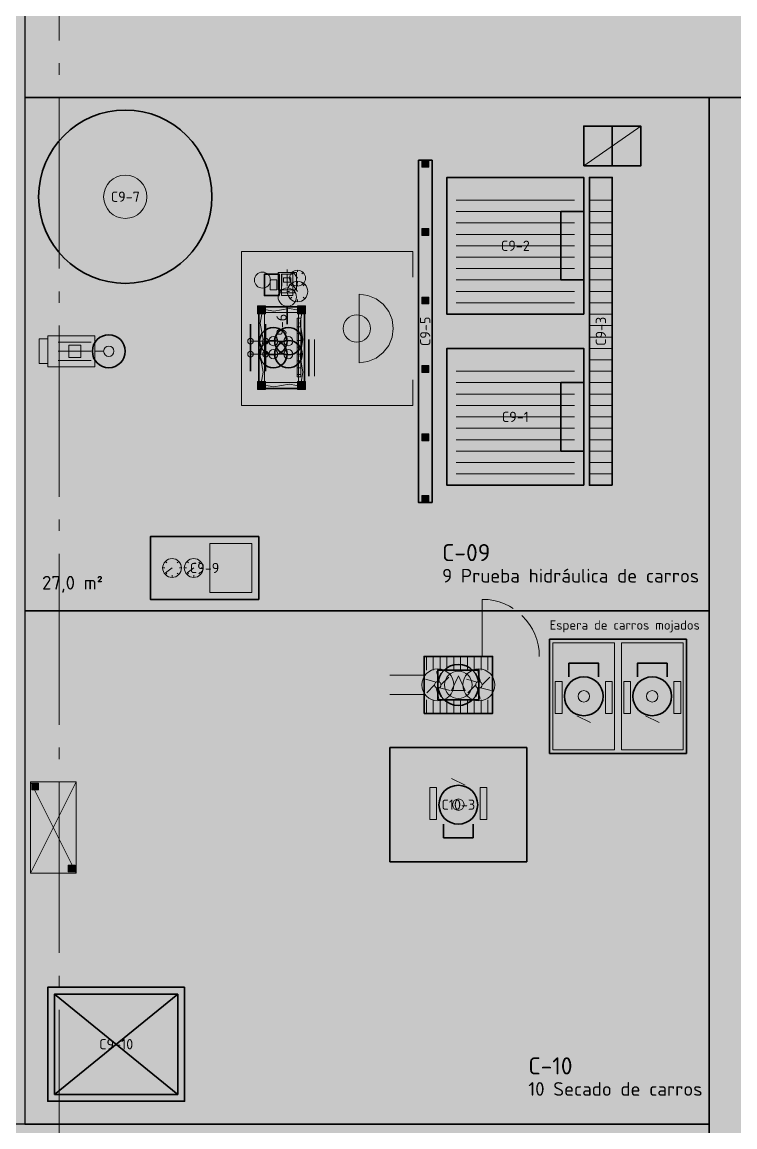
# Model space of a CAD drawing. Header units: millimetres. Extents: x 0 to 1189, y 0 to 841.
# Drawn here: x 535.8 to 598.2, y 509.8 to 606.6 of the extents above; entities that cross this region are included whole.
import ezdxf
from ezdxf.enums import TextEntityAlignment as Align

# ---------------------------------------------------------------- set-up
doc = ezdxf.new("R2010")
doc.units = ezdxf.units.MM
doc.linetypes.add('IRAM-E-TRAZOS', pattern=[5, 4, -1])
doc.linetypes.add('IRAM-F-TRAZO-PUNTO', pattern=[20, 15, -2, 1, -2])
for name, color, linetype, lineweight, true_color in [('A-AREA-TRABAJO', 30, 'CONTINUOUS', 13, 0xeb963c), ('A-DEM-AM', 2, 'CONTINUOUS', 35, 0xd7a500), ('A-DEM-RO', 1, 'CONTINUOUS', 35, 0xd21e1e), ('A-EQUIPO', 30, 'CONTINUOUS', 35, 0xe67800)]:
    doc.layers.add(name, color=color, linetype=linetype, lineweight=lineweight, true_color=true_color)
for name, color, linetype, lineweight in [('A-EJE', 1, 'IRAM-F-TRAZO-PUNTO', 18), ('A-EQUIPO-FINO', 8, 'CONTINUOUS', 13), ('A-EQUIPO-OCULTO', 8, 'IRAM-E-TRAZOS', 13), ('A-EQUIPO-RELLENO', 9, 'CONTINUOUS', 13), ('A-OPERARIO', 6, 'CONTINUOUS', 18), ('A-RELLENO', 9, 'CONTINUOUS', 13), ('A-SECTOR', 1, 'CONTINUOUS', 25), ('A-SECTOR-TXT', 1, 'CONTINUOUS', 25), ('A-TEXTO', 7, 'CONTINUOUS', 18)]:
    doc.layers.add(name, color=color, linetype=linetype, lineweight=lineweight)
doc.styles.add('ISO3098', font='isocpeur.ttf')

msp = doc.modelspace()

# ---------------------------------------------------------------- hatches: boundary and pattern name
at = {"layer": 'A-EQUIPO-FINO'}
h = msp.add_hatch(dxfattribs=at)
h.set_pattern_fill('ANSI31', scale=0.1889764, angle=45)
h.paths.add_polyline_path([(571, 549.8), (577, 549.8), (577, 551), (571, 551)])
h = msp.add_hatch(dxfattribs=at)
h.set_pattern_fill('ANSI31', scale=0.1889764, angle=45)
h.paths.add_polyline_path([(571, 546), (577, 546), (577, 547.2), (571, 547.2)])
at = {"layer": 'A-EQUIPO-RELLENO', "true_color": 0xe1e6ec}
h = msp.add_hatch(color=7, dxfattribs=at)
h.dxf.hatch_style = 1
h.paths.add_polyline_path([(552.4, 591.3), (552.141, 593.267), (551.382, 595.1), (550.174, 596.674), (548.6, 597.882), (546.767, 598.641), (544.8, 598.9), (542.833, 598.641), (541, 597.882), (539.426, 596.674), (538.218, 595.1), (537.459, 593.267), (537.2, 591.3), (537.459, 589.333), (538.218, 587.5), (539.426, 585.926), (541, 584.718), (542.833, 583.959), (544.8, 583.7), (546.767, 583.959), (548.6, 584.718), (550.174, 585.926), (551.382, 587.5), (552.141, 589.333)])
at = {"layer": 'A-EQUIPO-RELLENO', "true_color": 0xc8e1fa}
h = msp.add_hatch(color=7, dxfattribs=at)
h.dxf.hatch_style = 1
h.paths.add_polyline_path([(585, 594), (590, 594), (590, 597.5), (585, 597.5)])
at = {"layer": 'A-EQUIPO-RELLENO', "true_color": 0xc8e1f5}
h = msp.add_hatch(color=7, dxfattribs=at)
h.dxf.hatch_style = 1
h.paths.add_polyline_path([(570.5, 594.5), (570.5, 564.5), (571.7, 564.5), (571.7, 594.5)])
at = {"layer": 'A-EQUIPO-RELLENO', "true_color": 0x969ba0}
h = msp.add_hatch(color=7, dxfattribs=at)
h.dxf.hatch_style = 1
h.paths.add_polyline_path([(570.8, 594.5), (570.8, 593.9), (571.4, 593.9), (571.4, 594.5)])
at = {"layer": 'A-EQUIPO-RELLENO', "true_color": 0xc8e1fa}
h = msp.add_hatch(color=7, dxfattribs=at)
h.dxf.hatch_style = 1
h.paths.add_polyline_path([(585, 581), (585, 593), (573, 593), (573, 581)])
h = msp.add_hatch(color=7, dxfattribs=at)
h.dxf.hatch_style = 1
h.paths.add_polyline_path([(587.5, 566), (587.5, 593), (585.5, 593), (585.5, 566)])
at = {"layer": 'A-EQUIPO-RELLENO', "true_color": 0x969ba0}
h = msp.add_hatch(color=7, dxfattribs=at)
h.dxf.hatch_style = 1
h.paths.add_polyline_path([(570.8, 588.5), (570.8, 587.9), (571.4, 587.9), (571.4, 588.5)])
at = {"layer": 'A-EQUIPO-RELLENO', "true_color": 0xc8e1fa}
h = msp.add_hatch(color=7, dxfattribs=at)
h.dxf.hatch_style = 1
h.paths.add_polyline_path([(558.3, 582.64), (558.3, 584.5), (557, 584.5), (557, 582.64)])
at = {"layer": 'A-EQUIPO-RELLENO', "true_color": 0xcdd0d4}
h = msp.add_hatch(color=7, dxfattribs=at)
h.dxf.hatch_style = 1
h.paths.add_polyline_path([(559.8, 583.14), (559.8, 584.652), (558.2, 584.652), (558.2, 583.14)])
h = msp.add_hatch(color=7, dxfattribs=at)
h.dxf.hatch_style = 1
h.paths.add_polyline_path([(559.5, 582.64), (559.5, 584.5), (558.5, 584.5), (558.5, 582.64)])
at = {"layer": 'A-EQUIPO-RELLENO', "true_color": 0xffffff}
h = msp.add_hatch(color=7, dxfattribs=at)
h.dxf.hatch_style = 1
h.paths.add_polyline_path([(559.9, 584.86), (559.719, 584.836), (559.55, 584.766), (559.405, 584.655), (559.294, 584.51), (559.224, 584.341), (559.2, 584.16), (559.224, 583.979), (559.294, 583.81), (559.405, 583.665), (559.55, 583.554), (559.719, 583.484), (559.9, 583.46), (560.081, 583.484), (560.25, 583.554), (560.395, 583.665), (560.506, 583.81), (560.576, 583.979), (560.6, 584.16), (560.576, 584.341), (560.506, 584.51), (560.395, 584.655), (560.25, 584.766), (560.081, 584.836)])
h = msp.add_hatch(color=7, dxfattribs=at)
h.dxf.hatch_style = 1
h.paths.add_polyline_path([(559.9, 583.884), (559.667, 583.853), (559.45, 583.763), (559.264, 583.62), (559.121, 583.434), (559.031, 583.217), (559, 582.984), (559.031, 582.751), (559.121, 582.534), (559.264, 582.348), (559.45, 582.205), (559.667, 582.115), (559.9, 582.084), (560.133, 582.115), (560.35, 582.205), (560.536, 582.348), (560.679, 582.534), (560.769, 582.751), (560.8, 582.984), (560.769, 583.217), (560.679, 583.434), (560.536, 583.62), (560.35, 583.763), (560.133, 583.853)])
at = {"layer": 'A-EQUIPO-RELLENO', "true_color": 0xfae1f5}
h = msp.add_hatch(color=7, dxfattribs=at)
h.dxf.hatch_style = 1
h.paths.add_polyline_path([(565.3, 576.75), (566.076, 576.852), (566.8, 577.152), (567.421, 577.629), (567.898, 578.25), (568.198, 578.974), (568.3, 579.75), (568.198, 580.526), (567.898, 581.25), (567.421, 581.871), (566.8, 582.348), (566.076, 582.648), (565.3, 582.75), (565.3, 576.75)])
at = {"layer": 'A-EQUIPO-RELLENO', "true_color": 0x969ba0}
h = msp.add_hatch(color=7, dxfattribs=at)
h.dxf.hatch_style = 1
h.paths.add_polyline_path([(570.8, 582.5), (570.8, 581.9), (571.4, 581.9), (571.4, 582.5)])
h = msp.add_hatch(color=7, dxfattribs=at)
h.dxf.hatch_style = 1
h.paths.add_polyline_path([(557.1, 581.04), (557.1, 581.74), (556.4, 581.74), (556.4, 581.04)])
h = msp.add_hatch(color=7, dxfattribs=at)
h.dxf.hatch_style = 1
h.paths.add_polyline_path([(557.1, 581.04), (557.1, 581.74), (556.4, 581.74), (556.4, 581.04)])
at = {"layer": 'A-EQUIPO-RELLENO', "true_color": 0xf5f8fc}
h = msp.add_hatch(color=7, dxfattribs=at)
h.dxf.hatch_style = 1
h.paths.add_polyline_path([(560.5, 574.5), (560.5, 581.64), (556.5, 581.64), (556.5, 574.5)])
at = {"layer": 'A-EQUIPO-RELLENO', "true_color": 0x969ba0}
h = msp.add_hatch(color=7, dxfattribs=at)
h.dxf.hatch_style = 1
h.paths.add_polyline_path([(560.6, 581.04), (560.6, 581.74), (559.9, 581.74), (559.9, 581.04)])
h = msp.add_hatch(color=7, dxfattribs=at)
h.dxf.hatch_style = 1
h.paths.add_polyline_path([(560.6, 581.04), (560.6, 581.74), (559.9, 581.74), (559.9, 581.04)])
at = {"layer": 'A-EQUIPO-RELLENO', "true_color": 0xffffff}
h = msp.add_hatch(color=7, dxfattribs=at)
h.dxf.hatch_style = 1
h.paths.add_polyline_path([(565.1, 580.95), (564.789, 580.909), (564.5, 580.789), (564.251, 580.599), (564.061, 580.35), (563.941, 580.061), (563.9, 579.75), (563.941, 579.439), (564.061, 579.15), (564.251, 578.901), (564.5, 578.711), (564.789, 578.591), (565.1, 578.55), (565.411, 578.591), (565.7, 578.711), (565.949, 578.901), (566.139, 579.15), (566.259, 579.439), (566.3, 579.75), (566.259, 580.061), (566.139, 580.35), (565.949, 580.599), (565.7, 580.789), (565.411, 580.909)])
at = {"layer": 'A-EQUIPO-RELLENO', "true_color": 0xe2e7ee}
h = msp.add_hatch(color=7, dxfattribs=at)
h.dxf.hatch_style = 1
h.paths.add_polyline_path([(557.78, 579.84), (557.469, 579.799), (557.18, 579.679), (556.931, 579.489), (556.741, 579.24), (556.621, 578.951), (556.58, 578.64), (556.621, 578.329), (556.741, 578.04), (556.931, 577.791), (557.18, 577.601), (557.469, 577.481), (557.78, 577.44), (558.091, 577.481), (558.38, 577.601), (558.629, 577.791), (558.819, 578.04), (558.939, 578.329), (558.98, 578.64), (558.939, 578.951), (558.819, 579.24), (558.629, 579.489), (558.38, 579.679), (558.091, 579.799)])
h = msp.add_hatch(color=7, dxfattribs=at)
h.dxf.hatch_style = 1
h.paths.add_polyline_path([(559.1, 579.84), (558.789, 579.799), (558.5, 579.679), (558.251, 579.489), (558.061, 579.24), (557.941, 578.951), (557.9, 578.64), (557.941, 578.329), (558.061, 578.04), (558.251, 577.791), (558.5, 577.601), (558.789, 577.481), (559.1, 577.44), (559.411, 577.481), (559.7, 577.601), (559.949, 577.791), (560.139, 578.04), (560.259, 578.329), (560.3, 578.64), (560.259, 578.951), (560.139, 579.24), (559.949, 579.489), (559.7, 579.679), (559.411, 579.799)])
at = {"layer": 'A-EQUIPO-RELLENO', "true_color": 0xcdd0d4}
h = msp.add_hatch(color=7, dxfattribs=at)
h.dxf.hatch_style = 1
h.paths.add_polyline_path([(538, 576.4), (542.125, 576.4), (542.125, 579.1), (538, 579.1)])
at = {"layer": 'A-EQUIPO-RELLENO', "true_color": 0xe2e7ee}
h = msp.add_hatch(color=7, dxfattribs=at)
h.dxf.hatch_style = 1
h.paths.add_polyline_path([(557.78, 578.7), (557.469, 578.659), (557.18, 578.539), (556.931, 578.349), (556.741, 578.1), (556.621, 577.811), (556.58, 577.5), (556.621, 577.189), (556.741, 576.9), (556.931, 576.651), (557.18, 576.461), (557.469, 576.341), (557.78, 576.3), (558.091, 576.341), (558.38, 576.461), (558.629, 576.651), (558.819, 576.9), (558.939, 577.189), (558.98, 577.5), (558.939, 577.811), (558.819, 578.1), (558.629, 578.349), (558.38, 578.539), (558.091, 578.659)])
h = msp.add_hatch(color=7, dxfattribs=at)
h.dxf.hatch_style = 1
h.paths.add_polyline_path([(559.1, 578.7), (558.789, 578.659), (558.5, 578.539), (558.251, 578.349), (558.061, 578.1), (557.941, 577.811), (557.9, 577.5), (557.941, 577.189), (558.061, 576.9), (558.251, 576.651), (558.5, 576.461), (558.789, 576.341), (559.1, 576.3), (559.411, 576.341), (559.7, 576.461), (559.949, 576.651), (560.139, 576.9), (560.259, 577.189), (560.3, 577.5), (560.259, 577.811), (560.139, 578.1), (559.949, 578.349), (559.7, 578.539), (559.411, 578.659)])
at = {"layer": 'A-EQUIPO-RELLENO', "true_color": 0xc8e1fa}
h = msp.add_hatch(color=7, dxfattribs=at)
h.dxf.hatch_style = 1
h.paths.add_polyline_path([(585, 566), (585, 578), (573, 578), (573, 566)])
at = {"layer": 'A-EQUIPO-RELLENO', "true_color": 0x969ba0}
h = msp.add_hatch(color=7, dxfattribs=at)
h.dxf.hatch_style = 1
h.paths.add_polyline_path([(570.8, 576.5), (570.8, 575.9), (571.4, 575.9), (571.4, 576.5)])
h = msp.add_hatch(color=7, dxfattribs=at)
h.dxf.hatch_style = 1
h.paths.add_polyline_path([(557.1, 574.4), (557.1, 575.1), (556.4, 575.1), (556.4, 574.4)])
h = msp.add_hatch(color=7, dxfattribs=at)
h.dxf.hatch_style = 1
h.paths.add_polyline_path([(557.1, 574.4), (557.1, 575.1), (556.4, 575.1), (556.4, 574.4)])
h = msp.add_hatch(color=7, dxfattribs=at)
h.dxf.hatch_style = 1
h.paths.add_polyline_path([(560.6, 574.4), (560.6, 575.1), (559.9, 575.1), (559.9, 574.4)])
h = msp.add_hatch(color=7, dxfattribs=at)
h.dxf.hatch_style = 1
h.paths.add_polyline_path([(560.6, 574.4), (560.6, 575.1), (559.9, 575.1), (559.9, 574.4)])
h = msp.add_hatch(color=7, dxfattribs=at)
h.dxf.hatch_style = 1
h.paths.add_polyline_path([(570.8, 570.5), (570.8, 569.9), (571.4, 569.9), (571.4, 570.5)])
h = msp.add_hatch(color=7, dxfattribs=at)
h.dxf.hatch_style = 1
h.paths.add_polyline_path([(570.8, 565.1), (570.8, 564.5), (571.4, 564.5), (571.4, 565.1)])
at = {"layer": 'A-EQUIPO-RELLENO', "true_color": 0xeedec0}
h = msp.add_hatch(color=7, dxfattribs=at)
h.dxf.hatch_style = 1
h.paths.add_polyline_path([(556.5, 561.5), (547, 561.5), (547, 556), (556.5, 556)])
at = {"layer": 'A-EQUIPO-RELLENO', "true_color": 0xffffff}
h = msp.add_hatch(color=7, dxfattribs=at)
h.dxf.hatch_style = 1
h.paths.add_polyline_path([(548.075, 558.75), (548.103, 558.536), (548.186, 558.338), (548.317, 558.167), (548.487, 558.036), (548.686, 557.953), (548.9, 557.925), (549.114, 557.953), (549.312, 558.036), (549.483, 558.167), (549.614, 558.338), (549.697, 558.536), (549.725, 558.75), (549.697, 558.964), (549.614, 559.162), (549.483, 559.333), (549.312, 559.464), (549.114, 559.547), (548.9, 559.575), (548.686, 559.547), (548.487, 559.464), (548.317, 559.333), (548.186, 559.162), (548.103, 558.964)])
h = msp.add_hatch(color=7, dxfattribs=at)
h.dxf.hatch_style = 1
h.paths.add_polyline_path([(549.975, 558.75), (550.003, 558.536), (550.086, 558.338), (550.217, 558.167), (550.388, 558.036), (550.586, 557.953), (550.8, 557.925), (551.014, 557.953), (551.212, 558.036), (551.383, 558.167), (551.514, 558.338), (551.597, 558.536), (551.625, 558.75), (551.597, 558.964), (551.514, 559.162), (551.383, 559.333), (551.212, 559.464), (551.014, 559.547), (550.8, 559.575), (550.586, 559.547), (550.388, 559.464), (550.217, 559.333), (550.086, 559.162), (550.003, 558.964)])
at = {"layer": 'A-EQUIPO-RELLENO', "true_color": 0xfad7c8}
h = msp.add_hatch(color=7, dxfattribs=at)
h.dxf.hatch_style = 1
h.paths.add_polyline_path([(571, 546), (577, 546), (577, 551), (571, 551)])
at = {"layer": 'A-EQUIPO-RELLENO', "true_color": 0xfff5ee}
h = msp.add_hatch(color=7, dxfattribs=at)
h.dxf.hatch_style = 1
h.paths.add_polyline_path([(572.2, 547.2), (575.8, 547.2), (575.8, 549.8), (572.2, 549.8)])
at = {"layer": 'A-EQUIPO-RELLENO', "true_color": 0xf0786e}
h = msp.add_hatch(color=7, dxfattribs=at)
h.dxf.hatch_style = 1
h.paths.add_polyline_path([(586.7, 547.5), (586.642, 547.94), (586.472, 548.35), (586.202, 548.702), (585.85, 548.972), (585.44, 549.142), (585, 549.2), (584.56, 549.142), (584.15, 548.972), (583.798, 548.702), (583.528, 548.35), (583.358, 547.94), (583.3, 547.5), (583.358, 547.06), (583.528, 546.65), (583.798, 546.298), (584.15, 546.028), (584.56, 545.858), (585, 545.8), (585.44, 545.858), (585.85, 546.028), (586.202, 546.298), (586.472, 546.65), (586.642, 547.06)])
h = msp.add_hatch(color=7, dxfattribs=at)
h.dxf.hatch_style = 1
h.paths.add_polyline_path([(592.7, 547.5), (592.642, 547.94), (592.472, 548.35), (592.202, 548.702), (591.85, 548.972), (591.44, 549.142), (591, 549.2), (590.56, 549.142), (590.15, 548.972), (589.798, 548.702), (589.528, 548.35), (589.358, 547.94), (589.3, 547.5), (589.358, 547.06), (589.528, 546.65), (589.798, 546.298), (590.15, 546.028), (590.56, 545.858), (591, 545.8), (591.44, 545.858), (591.85, 546.028), (592.202, 546.298), (592.472, 546.65), (592.642, 547.06)])
at = {"layer": 'A-EQUIPO-RELLENO', "true_color": 0x969ba0}
h = msp.add_hatch(color=7, dxfattribs=at)
h.dxf.hatch_style = 1
h.paths.add_polyline_path([(582.5, 546), (583.1, 546), (583.1, 548.8), (582.5, 548.8)])
h = msp.add_hatch(color=7, dxfattribs=at)
h.dxf.hatch_style = 1
h.paths.add_polyline_path([(586.9, 546), (587.5, 546), (587.5, 548.8), (586.9, 548.8)])
h = msp.add_hatch(color=7, dxfattribs=at)
h.dxf.hatch_style = 1
h.paths.add_polyline_path([(588.5, 546), (589.1, 546), (589.1, 548.8), (588.5, 548.8)])
h = msp.add_hatch(color=7, dxfattribs=at)
h.dxf.hatch_style = 1
h.paths.add_polyline_path([(592.9, 546), (593.5, 546), (593.5, 548.8), (592.9, 548.8)])
at = {"layer": 'A-EQUIPO-RELLENO', "true_color": 0xeeeeee}
h = msp.add_hatch(color=7, dxfattribs=at)
h.dxf.hatch_style = 1
h.paths.add_polyline_path([(540.5, 532), (540.5, 540), (536.5, 540), (536.5, 532)])
at = {"layer": 'A-EQUIPO-RELLENO', "true_color": 0x969ba0}
h = msp.add_hatch(color=7, dxfattribs=at)
h.dxf.hatch_style = 1
h.paths.add_polyline_path([(537.2, 539.3), (537.2, 539.9), (536.6, 539.9), (536.6, 539.3)])
at = {"layer": 'A-EQUIPO-RELLENO', "true_color": 0xf0786e}
h = msp.add_hatch(color=7, dxfattribs=at)
h.dxf.hatch_style = 1
h.paths.add_polyline_path([(572.3, 538), (572.358, 537.56), (572.528, 537.15), (572.798, 536.798), (573.15, 536.528), (573.56, 536.358), (574, 536.3), (574.44, 536.358), (574.85, 536.528), (575.202, 536.798), (575.472, 537.15), (575.642, 537.56), (575.7, 538), (575.642, 538.44), (575.472, 538.85), (575.202, 539.202), (574.85, 539.472), (574.44, 539.642), (574, 539.7), (573.56, 539.642), (573.15, 539.472), (572.798, 539.202), (572.528, 538.85), (572.358, 538.44)])
at = {"layer": 'A-EQUIPO-RELLENO', "true_color": 0x969ba0}
h = msp.add_hatch(color=7, dxfattribs=at)
h.dxf.hatch_style = 1
h.paths.add_polyline_path([(572.1, 539.5), (571.5, 539.5), (571.5, 536.7), (572.1, 536.7)])
h = msp.add_hatch(color=7, dxfattribs=at)
h.dxf.hatch_style = 1
h.paths.add_polyline_path([(576.5, 539.5), (575.9, 539.5), (575.9, 536.7), (576.5, 536.7)])
h = msp.add_hatch(color=7, dxfattribs=at)
h.dxf.hatch_style = 1
h.paths.add_polyline_path([(540.4, 532.1), (540.4, 532.7), (539.8, 532.7), (539.8, 532.1)])
at = {"layer": 'A-RELLENO', "true_color": 0xf6f6f6}
h = msp.add_hatch(color=7, dxfattribs=at)
h.dxf.hatch_style = 1
h.paths.add_polyline_path([(521, 510), (536, 510), (536, 670), (521, 670)])
at = {"layer": 'A-RELLENO', "true_color": 0xfde4c8}
h = msp.add_hatch(color=7, dxfattribs=at)
h.dxf.hatch_style = 1
h.paths.add_polyline_path([(536, 600), (608, 600), (608, 670), (536, 670)])
at = {"layer": 'A-RELLENO', "true_color": 0xf8d9c0}
h = msp.add_hatch(color=7, dxfattribs=at)
h.dxf.hatch_style = 1
h.paths.add_polyline_path([(536, 555), (596, 555), (596, 600), (536, 600)])
h = msp.add_hatch(color=7, dxfattribs=at)
h.dxf.hatch_style = 1
h.paths.add_polyline_path([(596, 420), (608, 420), (608, 600), (596, 600)])
h = msp.add_hatch(color=7, dxfattribs=at)
h.dxf.hatch_style = 1
h.paths.add_polyline_path([(536, 510), (596, 510), (596, 555), (536, 555)])
h = msp.add_hatch(color=7, dxfattribs=at)
h.dxf.hatch_style = 1
h.paths.add_polyline_path([(516, 470), (596, 470), (596, 510), (516, 510)])

# ---------------------------------------------------------------- linework, layer by layer
at = {"layer": 'A-AREA-TRABAJO'}
for p, q in [((570, 584.25), (570, 586.5)), ((570, 573), (570, 575.25))]:
    msp.add_line(p, q, dxfattribs=at)
msp.add_lwpolyline([(570, 573), (555, 573), (555, 586.5), (570, 586.5)], dxfattribs=at)
at = {"layer": 'A-DEM-AM'}
for points in [[(582, 542.5), (594, 542.5), (594, 552.5), (582, 552.5)], [(580, 543), (568, 543), (568, 533), (580, 533)]]:
    msp.add_lwpolyline(points, close=True, dxfattribs=at)
at = {"layer": 'A-DEM-RO'}
for p, q in [((549.4, 521.4), (538.6, 512.6)), ((549.4, 512.6), (538.6, 521.4))]:
    msp.add_line(p, q, dxfattribs=at)
for points in [[(550, 522), (538, 522), (538, 512), (550, 512)], [(549.4, 521.4), (538.6, 521.4), (538.6, 512.6), (549.4, 512.6)]]:
    msp.add_lwpolyline(points, close=True, dxfattribs=at)
at = {"layer": 'A-EJE'}
for p, q in [((539, 185), (539, 696)), ((571, 549.35), (568, 549.35)), ((571, 547.65), (571, 549.35)), ((568, 547.65), (571, 547.65))]:
    msp.add_line(p, q, dxfattribs=at)
at = {"layer": 'A-EQUIPO'}
for p, q in [((587.5, 594), (587.5, 597.5)), ((559, 581.64), (559, 580.14)), ((555.78, 576), (555.78, 580.14)), ((557.1, 576), (557.1, 580.14)), ((560.9, 575.571), (560.9, 578.784))]:
    msp.add_line(p, q, dxfattribs=at)
for points in [[(585, 594), (590, 594), (590, 597.5), (585, 597.5)], [(570.5, 594.5), (570.5, 564.5), (571.7, 564.5), (571.7, 594.5)], [(585, 581), (585, 593), (573, 593), (573, 581)], [(587.5, 566), (587.5, 593), (585.5, 593), (585.5, 566)], [(585, 584), (585, 590), (583, 590), (583, 584)], [(558.3, 582.64), (558.3, 584.5), (557, 584.5), (557, 582.64)], [(560.5, 574.5), (560.5, 581.64), (556.5, 581.64), (556.5, 574.5)], [(585, 566), (585, 578), (573, 578), (573, 566)], [(585, 569), (585, 575), (583, 575), (583, 569)], [(556.5, 561.5), (547, 561.5), (547, 556), (556.5, 556)], [(571, 546), (577, 546), (577, 551), (571, 551)], [(572.2, 547.2), (575.8, 547.2), (575.8, 549.8), (572.2, 549.8)]]:
    msp.add_lwpolyline(points, close=True, dxfattribs=at)
for points in [[(583.7, 549.2), (583.7, 550.4), (586.3, 550.4), (586.3, 549.2)], [(589.7, 549.2), (589.7, 550.4), (592.3, 550.4), (592.3, 549.2)], [(575.3, 536.3), (575.3, 535.1), (572.7, 535.1), (572.7, 536.3)]]:
    msp.add_lwpolyline(points, dxfattribs=at)
for centre, radius in [((544.8, 591.3), 7.6), ((557.78, 578.64), 1.2), ((559.1, 578.64), 1.2), ((543.35, 577.75), 1.44), ((557.78, 577.5), 1.2), ((559.1, 577.5), 1.2), ((574, 548.5), 1.8), ((585, 547.5), 1.7), ((591, 547.5), 1.7), ((574, 538), 1.7)]:
    msp.add_circle(centre, radius, dxfattribs=at)
at = {"layer": 'A-EQUIPO-FINO'}
for p, q in [((585, 594), (590, 597.5)), ((584.2, 591), (573.8, 591)), ((587.5, 591), (585.5, 591)), ((584.2, 590), (573.8, 590)), ((587.5, 590), (585.5, 590)), ((584.2, 589), (573.8, 589)), ((587.5, 589), (585.5, 589)), ((584.2, 588), (573.8, 588)), ((587.5, 588), (585.5, 588)), ((584.2, 587), (573.8, 587)), ((587.5, 587), (585.5, 587)), ((584.2, 586), (573.8, 586)), ((587.5, 586), (585.5, 586)), ((558.52, 583.473), (558.52, 584.531)), ((559, 584.652), (559, 584.924)), ((559, 583.473), (559, 584.531)), ((559.354, 584.16), (559.2, 584.16)), ((559.514, 584.546), (559.405, 584.655)), ((559.48, 583.473), (559.48, 584.531)), ((559.9, 584.16), (559.55, 584.65)), ((559.9, 584.706), (559.9, 584.86)), ((560.286, 584.546), (560.395, 584.655)), ((584.2, 585), (573.8, 585)), ((587.5, 585), (585.5, 585)), ((559.404, 583.48), (559.264, 583.62)), ((559.514, 583.774), (559.405, 583.665)), ((559.9, 582.984), (559.45, 583.614)), ((559.9, 583.686), (559.9, 583.884)), ((559.9, 583.614), (559.9, 583.46)), ((560.286, 583.774), (560.395, 583.665)), ((560.396, 583.48), (560.536, 583.62)), ((584.2, 584), (573.8, 584)), ((587.5, 584), (585.5, 584)), ((559.198, 582.984), (559, 582.984)), ((559.404, 582.488), (559.264, 582.348)), ((559.9, 582.282), (559.9, 582.084)), ((560.396, 582.488), (560.536, 582.348)), ((584.2, 583), (573.8, 583)), ((587.5, 583), (585.5, 583)), ((584.2, 582), (573.8, 582)), ((587.5, 582), (585.5, 582)), ((587.5, 581), (585.5, 581)), ((560.18, 579.9), (559.86, 579.9)), ((560.18, 579.3), (559.86, 579.3)), ((587.5, 580), (585.5, 580)), ((538.908, 578.56), (541.795, 578.56)), ((557.38, 578.64), (555.78, 578.64)), ((558.7, 578.64), (557.1, 578.64)), ((560.18, 578.7), (559.86, 578.7)), ((587.5, 579), (585.5, 579)), ((538.908, 577.75), (541.795, 577.75)), ((542.125, 577.75), (542.868, 577.75)), ((557.38, 577.5), (555.78, 577.5)), ((558.7, 577.5), (557.1, 577.5)), ((560.18, 578.1), (559.86, 578.1)), ((560.18, 577.5), (559.86, 577.5)), ((587.5, 578), (585.5, 578)), ((538.908, 576.94), (541.795, 576.94)), ((560.18, 576.9), (559.86, 576.9)), ((587.5, 577), (585.5, 577)), ((560.18, 576.3), (559.86, 576.3)), ((560.18, 575.7), (559.86, 575.7)), ((584.2, 576), (573.8, 576)), ((587.5, 576), (585.5, 576)), ((584.2, 575), (573.8, 575)), ((587.5, 575), (585.5, 575)), ((584.2, 574), (573.8, 574)), ((587.5, 574), (585.5, 574)), ((584.2, 573), (573.8, 573)), ((587.5, 573), (585.5, 573)), ((584.2, 572), (573.8, 572)), ((587.5, 572), (585.5, 572)), ((584.2, 571), (573.8, 571)), ((587.5, 571), (585.5, 571)), ((584.2, 570), (573.8, 570)), ((587.5, 570), (585.5, 570)), ((584.2, 569), (573.8, 569)), ((587.5, 569), (585.5, 569)), ((584.2, 568), (573.8, 568)), ((587.5, 568), (585.5, 568)), ((584.2, 567), (573.8, 567)), ((587.5, 567), (585.5, 567)), ((548.445, 559.205), (548.317, 559.333)), ((549.355, 559.205), (549.483, 559.333)), ((550.345, 559.205), (550.217, 559.333)), ((551.255, 559.205), (551.383, 559.333)), ((548.256, 558.75), (548.075, 558.75)), ((548.445, 558.295), (548.317, 558.167)), ((548.9, 558.75), (548.322, 558.338)), ((548.9, 558.107), (548.9, 557.925)), ((549.355, 558.295), (549.483, 558.167)), ((549.543, 558.75), (549.725, 558.75)), ((550.156, 558.75), (549.975, 558.75)), ((550.345, 558.295), (550.217, 558.167)), ((550.8, 558.75), (550.223, 558.338)), ((550.8, 558.107), (550.8, 557.925)), ((551.255, 558.295), (551.383, 558.167)), ((551.443, 558.75), (551.625, 558.75)), ((576.1, 551), (576.1, 556)), ((584.4, 545.8), (585.6, 545.2)), ((590.4, 545.8), (591.6, 545.2)), ((540.5, 532), (536.5, 540)), ((536.5, 532), (540.5, 540)), ((574.6, 539.7), (573.4, 540.3))]:
    msp.add_line(p, q, dxfattribs=at)
for points in [[(570.8, 594.5), (570.8, 593.9), (571.4, 593.9), (571.4, 594.5)], [(570.8, 588.5), (570.8, 587.9), (571.4, 587.9), (571.4, 588.5)], [(559.8, 583.14), (559.8, 584.652), (558.2, 584.652), (558.2, 583.14)], [(559.5, 582.64), (559.5, 584.5), (558.5, 584.5), (558.5, 582.64)], [(559.32, 583.82), (559.32, 584.198), (558.68, 584.198), (558.68, 583.82)], [(559.64, 582.868), (559.64, 583.14), (558.36, 583.14), (558.36, 582.868)], [(570.8, 582.5), (570.8, 581.9), (571.4, 581.9), (571.4, 582.5)], [(557.1, 581.04), (557.1, 581.74), (556.4, 581.74), (556.4, 581.04)], [(557.1, 581.04), (557.1, 581.74), (556.4, 581.74), (556.4, 581.04)], [(560.6, 581.04), (560.6, 581.74), (559.9, 581.74), (559.9, 581.04)], [(560.6, 581.04), (560.6, 581.74), (559.9, 581.74), (559.9, 581.04)], [(560, 575), (560, 581.14), (557, 581.14), (557, 575)], [(560.18, 575.5), (560.18, 580.64), (559.86, 580.64), (559.86, 575.5)], [(537.257, 576.67), (538, 576.67), (538, 578.83), (537.257, 578.83)], [(538, 576.4), (542.125, 576.4), (542.125, 579.1), (538, 579.1)], [(539.856, 577.21), (540.888, 577.21), (540.888, 578.29), (539.856, 578.29)], [(570.8, 576.5), (570.8, 575.9), (571.4, 575.9), (571.4, 576.5)], [(557.1, 574.4), (557.1, 575.1), (556.4, 575.1), (556.4, 574.4)], [(557.1, 574.4), (557.1, 575.1), (556.4, 575.1), (556.4, 574.4)], [(560.6, 574.4), (560.6, 575.1), (559.9, 575.1), (559.9, 574.4)], [(560.6, 574.4), (560.6, 575.1), (559.9, 575.1), (559.9, 574.4)], [(570.8, 570.5), (570.8, 569.9), (571.4, 569.9), (571.4, 570.5)], [(570.8, 565.1), (570.8, 564.5), (571.4, 564.5), (571.4, 565.1)], [(555.9, 560.9), (552.225, 560.9), (552.225, 556.6), (555.9, 556.6)], [(582.3, 542.8), (587.7, 542.8), (587.7, 552.2), (582.3, 552.2)], [(588.3, 542.8), (593.7, 542.8), (593.7, 552.2), (588.3, 552.2)], [(573.4, 548), (574, 549.3), (574.6, 548)], [(582.5, 546), (583.1, 546), (583.1, 548.8), (582.5, 548.8)], [(586.9, 546), (587.5, 546), (587.5, 548.8), (586.9, 548.8)], [(588.5, 546), (589.1, 546), (589.1, 548.8), (588.5, 548.8)], [(592.9, 546), (593.5, 546), (593.5, 548.8), (592.9, 548.8)], [(540.5, 532), (540.5, 540), (536.5, 540), (536.5, 532)], [(537.2, 539.3), (537.2, 539.9), (536.6, 539.9), (536.6, 539.3)], [(572.1, 539.5), (571.5, 539.5), (571.5, 536.7), (572.1, 536.7)], [(576.5, 539.5), (575.9, 539.5), (575.9, 536.7), (576.5, 536.7)], [(540.4, 532.1), (540.4, 532.7), (539.8, 532.7), (539.8, 532.1)]]:
    msp.add_lwpolyline(points, close=True, dxfattribs=at)
for points in [[(560.5, 581.265), (559.167, 581.515), (557.833, 581.265), (556.5, 581.515)], [(556.875, 581.64), (556.625, 580.212), (556.875, 578.784), (556.625, 577.356), (556.875, 575.928), (556.625, 574.5)], [(560.125, 574.5), (560.375, 575.928), (560.125, 577.356), (560.375, 578.784), (560.125, 580.212), (560.375, 581.64)], [(556.5, 574.875), (557.833, 574.625), (559.167, 574.875), (560.5, 574.625)], [(572.34, 548.742), (572.096, 549.685)], [(575.94, 548.742), (575.696, 549.685)], [(572.06, 548.742), (571.121, 549.003)], [(571.92, 548.5), (571.225, 547.817)], [(572.06, 548.258), (572.304, 547.315)], [(572.34, 548.258), (573.279, 547.997)], [(572.48, 548.5), (573.175, 549.183)], [(575.66, 548.742), (574.721, 549.003)], [(575.52, 548.5), (574.825, 547.817)], [(575.66, 548.258), (575.904, 547.315)], [(575.94, 548.258), (576.879, 547.997)], [(576.08, 548.5), (576.775, 549.183)]]:
    msp.add_lwpolyline(points, dxfattribs=at)
for centre, radius in [((544.8, 591.3), 1.9), ((556.82, 583.992), 0.7), ((559.9, 584.16), 0.7), ((559, 582.5), 0.8), ((559.9, 582.984), 0.9), ((555.78, 578.64), 0.25), ((557.1, 578.64), 0.25), ((557.78, 578.64), 0.4), ((559.1, 578.64), 0.4), ((543.35, 577.75), 0.45), ((555.78, 577.5), 0.25), ((557.1, 577.5), 0.25), ((557.78, 577.5), 0.4), ((559.1, 577.5), 0.4), ((548.9, 558.75), 0.825), ((550.8, 558.75), 0.825), ((572.2, 548.5), 1.4), ((574, 548.5), 1.2), ((575.8, 548.5), 1.4), ((572.2, 548.5), 0.28), ((575.8, 548.5), 0.28), ((585, 547.5), 0.5), ((591, 547.5), 0.5), ((574, 538), 0.5)]:
    msp.add_circle(centre, radius, dxfattribs=at)
at = {"layer": 'A-EQUIPO-OCULTO'}
msp.add_line((561.4, 575.571), (561.4, 578.784), dxfattribs=at)
msp.add_lwpolyline([(558.1, 583.14), (558.1, 584), (557.5, 584), (557.5, 583.14)], close=True, dxfattribs=at)
msp.add_arc((576.1, 551), 5, 0, 90, dxfattribs=at)
at = {"layer": 'A-OPERARIO'}
msp.add_lwpolyline([(565.3, 576.75), (566.076, 576.852), (566.8, 577.152), (567.421, 577.629), (567.898, 578.25), (568.198, 578.974), (568.3, 579.75), (568.198, 580.526), (567.898, 581.25), (567.421, 581.871), (566.8, 582.348), (566.076, 582.648), (565.3, 582.75)], close=True, dxfattribs=at)
msp.add_circle((565.1, 579.75), 1.2, dxfattribs=at)
at = {"layer": 'A-SECTOR'}
for points in [[(536, 600), (608, 600), (608, 670), (536, 670)], [(536, 555), (596, 555), (596, 600), (536, 600)], [(596, 420), (608, 420), (608, 600), (596, 600)], [(536, 510), (596, 510), (596, 555), (536, 555)], [(516, 470), (596, 470), (596, 510), (516, 510)]]:
    msp.add_lwpolyline(points, close=True, dxfattribs=at)

# ---------------------------------------------------------------- texts
at = {"layer": 'A-SECTOR-TXT', "style": 'ISO3098'}
for s, height, p in [('C-09', 1.5, (572.576, 560.85)), ('9 Prueba hidráulica de carros', 1.2, (572.576, 558.675)), ('C-10', 1.5, (580.136, 515.85)), ('10 Secado de carros', 1.2, (580.136, 513.675))]:
    msp.add_text(s, height=height, dxfattribs=at).set_placement(p, align=Align.TOP_LEFT)
msp.add_text('27,0 m²', height=1.2, dxfattribs=at).set_placement((537.5, 556.5), align=Align.BOTTOM_LEFT)
at = {"layer": 'A-TEXTO', "style": 'ISO3098'}
for s, p in [('C9-7', (544.8, 591.3)), ('C9-2', (579, 587)), ('C9-1', (579, 572)), ('C9-9', (551.75, 558.75)), ('C10-3', (574, 538)), ('C9-10', (544, 517))]:
    msp.add_text(s, height=0.9, dxfattribs=at).set_placement(p, align=Align.MIDDLE_CENTER)
for s, p in [('C9-6', (558.5, 579.75)), ('C9-5', (571.1, 579.5)), ('C9-3', (586.5, 579.5))]:
    msp.add_text(s, height=0.9, rotation=90, dxfattribs=at).set_placement(p, align=Align.MIDDLE_CENTER)
msp.add_text('Espera de carros mojados', height=0.81, dxfattribs=at).set_placement((582, 553.1), align=Align.BOTTOM_LEFT)

doc.saveas('drawing.dxf')
